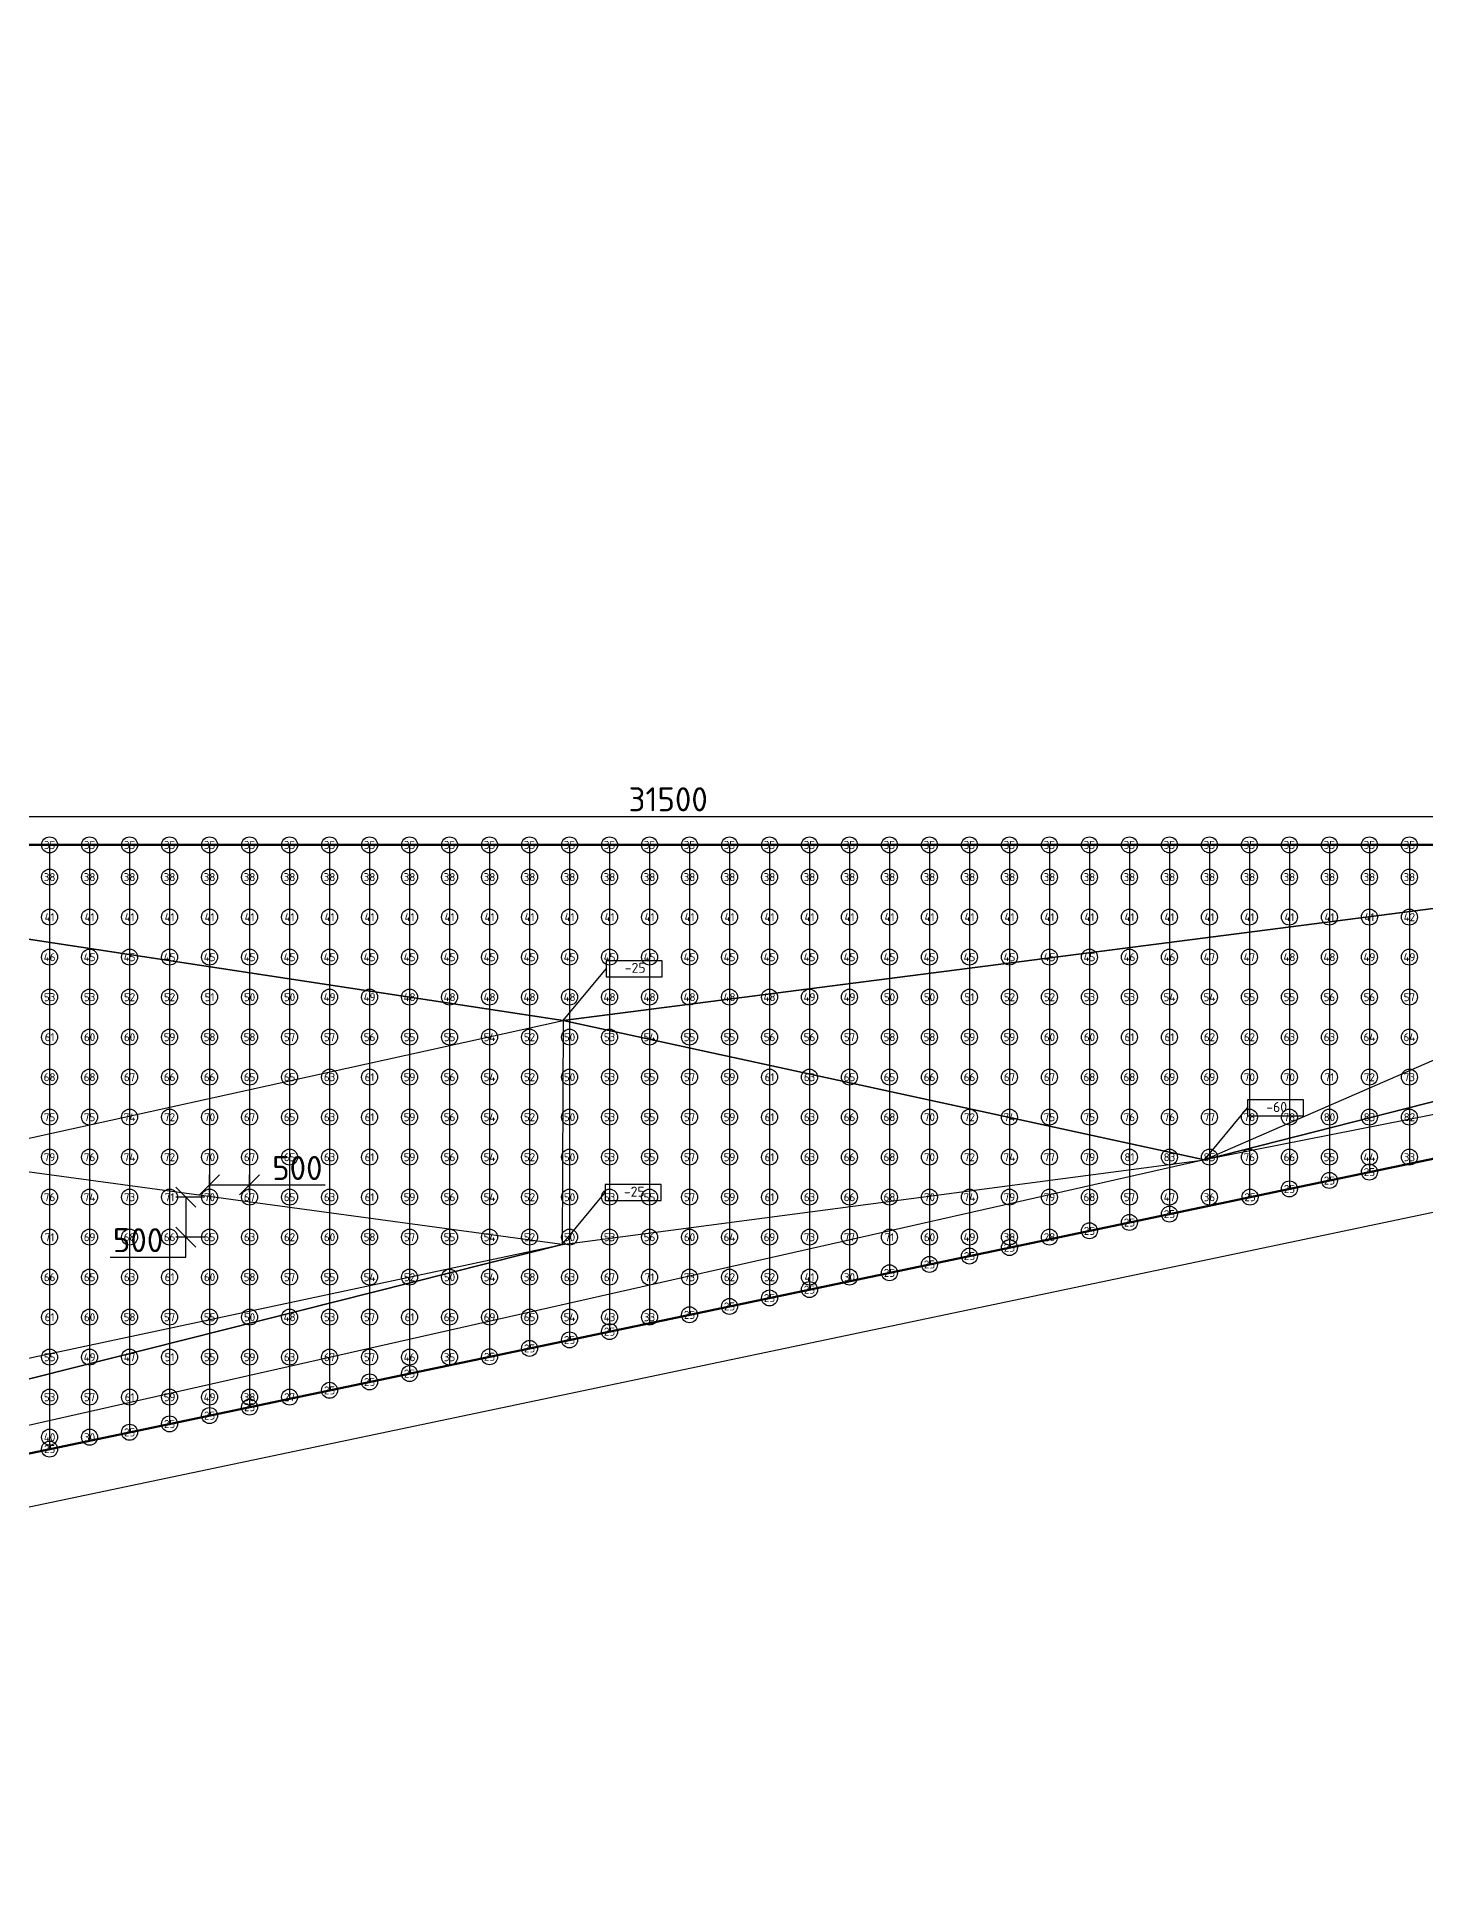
# Model space of a CAD drawing. Header units: millimetres. Extents: x 3543 to 412546, y -146359 to 38454.
# Drawn here: x 237701 to 255054, y -145965 to -122842 of the extents above; entities that cross this region are included whole.
import ezdxf
from ezdxf.enums import TextEntityAlignment as Align

# ---------------------------------------------------------------- set-up
doc = ezdxf.new("R2010")
doc.units = ezdxf.units.MM
doc.layers.add('контур', color=1, linetype='Continuous', lineweight=50)
doc.layers.add('размеры', color=7, linetype='Continuous', lineweight=5)
for name, color, linetype in [('линии_высот', 4, 'Continuous'), ('опоры_текстvb', 7, 'Continuous'), ('опорыvb', 7, 'Continuous'), ('сеткаvb', 8, 'Continuous')]:
    doc.layers.add(name, color=color, linetype=linetype)
doc.styles.add('isocpeur', font='isocpeur.ttf')
doc.dimstyles.new('ISO-25', dxfattribs={"dimtxt": 2.5, "dimasz": 2.5, "dimexe": 1.25, "dimexo": 0.625, "dimtad": 1, "dimdec": 0, "dimtxsty": 'isocpeur', "dimblk": 'OBLIQUE', "dimcen": 2.5, "dimadec": 0, "dimazin": 0, "dimtfac": 1, "dimtdec": 0, "dimtmove": 0, "dimatfit": 3, "dimfxl": 1, "dimarcsym": 0})

# ---------------------------------------------------------------- blocks, each defined once
blk = doc.blocks.new('otmetka_oporvb')
at = {"linetype": 'ByBlock', "lineweight": -2}
blk.add_hatch(color=0, dxfattribs=at).paths.add_polyline_path([(-38, -32, 1), (38, 32, 1)])
at = {"color": 0, "linetype": 'ByBlock', "lineweight": -2}
blk.add_line((0, 0), (2142, 2596), dxfattribs=at)
at = {"color": 0}
blk.add_lwpolyline([(2142, 2196), (4942, 2196), (4942, 2996), (2142, 2996)], close=True, dxfattribs=at)
at = {"color": 0, "linetype": 'ByBlock', "lineweight": -2, "style": 'isocpeur'}
blk.add_attdef('OTM', text='', height=500, dxfattribs=at).set_placement((3600, 2639), align=Align.MIDDLE_CENTER)
blk = doc.blocks.new('opor_symbPRO')
at = {"color": 0, "ltscale": 20}
blk.add_circle((0, 0), 100, dxfattribs=at)
at = {"layer": 'опоры_текстvb', "color": 0, "linetype": 'ByBlock', "lineweight": -2, "style": 'isocpeur'}
blk.add_attdef('COL', text='', height=100, dxfattribs=at).set_placement((0, -1), align=Align.MIDDLE_CENTER)
blk = doc.blocks.new('_OBLIQUE')
at = {"color": 0, "linetype": 'ByBlock'}
blk.add_line((-0.5, -0.5), (0.5, 0.5), dxfattribs=at)
blk = doc.blocks.new('*D51')
at = {"layer": 'Defpoints', "color": 0, "transparency": 16777216}
for p in [(261341, -132583), (229842, -132940), (261341, -132940)]:
    blk.add_point(p, dxfattribs=at)
at = {"layer": 'размеры', "color": 0, "lineweight": -2, "transparency": 16777216}
for p, q in [((229842, -132877), (229842, -132458)), ((261341, -132877), (261341, -132458)), ((229842, -132583), (261341, -132583))]:
    blk.add_line(p, q, dxfattribs=at)
at = {"layer": 'размеры', "color": 0, "lineweight": -2, "transparency": 16777216, "xscale": 250, "yscale": 250, "zscale": 250, "rotation": 180}
blk.add_blockref('_OBLIQUE', (229842, -132583), dxfattribs=at)
at = {"layer": 'размеры', "color": 0, "lineweight": -2, "transparency": 16777216, "xscale": 250, "yscale": 250, "zscale": 250}
blk.add_blockref('_OBLIQUE', (261341, -132583), dxfattribs=at)
at = {"layer": 'размеры', "color": 0, "transparency": 16777216, "insert": (245592, -132370), "char_height": 300, "attachment_point": 5, "style": 'isocpeur'}
blk.add_mtext('31500', dxfattribs=at)
blk = doc.blocks.new('*D49')
at = {"layer": 'Defpoints', "color": 0, "transparency": 16777216}
for p in [(299003, -127661), (215545, -145174), (215680, -145817)]:
    blk.add_point(p, dxfattribs=at)
at = {"layer": 'размеры', "color": 0, "lineweight": -2, "transparency": 16777216}
for p, q in [((299016, -127722), (299164, -128426)), ((299138, -128304), (215680, -145817)), ((215558, -145235), (215706, -145939))]:
    blk.add_line(p, q, dxfattribs=at)
at = {"layer": 'размеры', "color": 0, "lineweight": -2, "transparency": 16777216, "xscale": 250, "yscale": 250, "zscale": 250}
for p, rotation in [((299138, -128304), 11.85098422200823), ((215680, -145817), 191.8509842220083)]:
    blk.add_blockref('_OBLIQUE', p, dxfattribs=dict(at, rotation=rotation))
at = {"layer": 'размеры', "color": 0, "transparency": 16777216, "insert": (257365, -136852), "char_height": 300, "attachment_point": 5, "rotation": 11.851, "style": 'isocpeur'}
blk.add_mtext('85276', dxfattribs=at)
blk = doc.blocks.new('*D46')
at = {"layer": 'Defpoints', "color": 0, "transparency": 16777216}
for p in [(239859, -137342), (240359, -137190), (240359, -137342)]:
    blk.add_point(p, dxfattribs=at)
at = {"layer": 'размеры', "color": 0, "lineweight": -2, "transparency": 16777216}
for p, q in [((239859, -137280), (239859, -137065)), ((240359, -137280), (240359, -137065)), ((239859, -137190), (240359, -137190)), ((240359, -137190), (241304, -137190))]:
    blk.add_line(p, q, dxfattribs=at)
at = {"layer": 'размеры', "color": 0, "lineweight": -2, "transparency": 16777216, "xscale": 250, "yscale": 250, "zscale": 250, "rotation": 180}
blk.add_blockref('_OBLIQUE', (239859, -137190), dxfattribs=at)
at = {"layer": 'размеры', "color": 0, "lineweight": -2, "transparency": 16777216, "xscale": 250, "yscale": 250, "zscale": 250}
blk.add_blockref('_OBLIQUE', (240359, -137190), dxfattribs=at)
at = {"layer": 'размеры', "color": 0, "transparency": 16777216, "insert": (240956, -136978), "char_height": 300, "attachment_point": 5, "style": 'isocpeur'}
blk.add_mtext('500', dxfattribs=at)
blk = doc.blocks.new('*D47')
at = {"layer": 'Defpoints', "color": 0, "transparency": 16777216}
for p in [(239859, -137342), (239562, -137842), (239859, -137842)]:
    blk.add_point(p, dxfattribs=at)
at = {"layer": 'размеры', "color": 0, "lineweight": -2, "transparency": 16777216}
for p, q in [((239796, -137342), (239437, -137342)), ((239562, -137342), (239562, -137842)), ((239796, -137842), (239437, -137842)), ((239562, -138092), (239562, -137842)), ((238617, -138092), (239562, -138092))]:
    blk.add_line(p, q, dxfattribs=at)
at = {"layer": 'размеры', "color": 0, "lineweight": -2, "transparency": 16777216, "xscale": 250, "yscale": 250, "zscale": 250}
for p, rotation in [((239562, -137342), 90), ((239562, -137842), 270)]:
    blk.add_blockref('_OBLIQUE', p, dxfattribs=dict(at, rotation=rotation))
at = {"layer": 'размеры', "color": 0, "transparency": 16777216, "insert": (238965, -137880), "char_height": 300, "attachment_point": 5, "style": 'isocpeur'}
blk.add_mtext('500', dxfattribs=at)

msp = doc.modelspace()

# ---------------------------------------------------------------- linework, layer by layer
at = {"layer": 'контур', "linetype": 'Continuous'}
msp.add_lwpolyline([(215545, -145173.6), (210858.8, -122842.2), (229841.6, -122842.2), (229841.6, -132939.6), (261341.5, -132939.6), (261341.5, -122842.2), (299003.2, -122842.2), (299003.2, -127660.7)], close=True, dxfattribs=at)
at = {"layer": 'линии_высот'}
for points in [[(252298.9, -136875.6), (215545, -145173.6), (299003.2, -127660.7)], [(252298.9, -136875.6), (278805.8, -130132.2), (299003.2, -127660.7)], [(252298.9, -136875.6), (261341.5, -132939.6), (278805.8, -130132.2)], [(229841.6, -132939.6), (236407.9, -136868.8), (244279.5, -135135.9)], [(229841.6, -132939.6), (244279.5, -135135.9), (261341.5, -132939.6)], [(244279.5, -135135.9), (252298.9, -136875.6), (261341.5, -132939.6)], [(236407.9, -136868.8), (244279.5, -135135.9), (244268.4, -137933.7)], [(252298.9, -136875.6), (244279.5, -135135.9), (244268.4, -137933.7)], [(244268.4, -137933.7), (252298.9, -136875.6), (215545, -145173.6)], [(244268.4, -137933.7), (236407.9, -136868.8), (230076.7, -140954.3)], [(215545, -145173.6), (230076.7, -140954.3), (244268.4, -137933.7)]]:
    msp.add_lwpolyline(points, close=True, dxfattribs=at)
at = {"layer": 'сеткаvb'}
for p, q in [((237858.8, -132939.6), (237858.8, -140491.2)), ((238358.8, -132939.6), (238358.8, -140386.3)), ((238858.8, -132939.6), (238858.8, -140281.4)), ((239358.8, -132939.6), (239358.8, -140176.5)), ((239858.8, -132939.6), (239858.8, -140071.6)), ((240358.8, -132939.6), (240358.8, -139966.6)), ((240858.8, -132939.6), (240858.8, -139861.7)), ((241358.8, -132939.6), (241358.8, -139756.8)), ((241858.8, -132939.6), (241858.8, -139651.9)), ((242358.8, -132939.6), (242358.8, -139547)), ((242858.8, -132939.6), (242858.8, -139442)), ((243358.8, -132939.6), (243358.8, -139337.1)), ((243858.8, -132939.6), (243858.8, -139232.2)), ((244358.8, -132939.6), (244358.8, -139127.3)), ((244858.8, -132939.6), (244858.8, -139022.4)), ((245358.8, -132939.6), (245358.8, -138917.4)), ((245858.8, -132939.6), (245858.8, -138812.5)), ((246358.8, -132939.6), (246358.8, -138707.6)), ((246858.8, -132939.6), (246858.8, -138602.7)), ((247358.8, -132939.6), (247358.8, -138497.8)), ((247858.8, -132939.6), (247858.8, -138392.8)), ((248358.8, -132939.6), (248358.8, -138287.9)), ((248858.8, -132939.6), (248858.8, -138183)), ((249358.8, -132939.6), (249358.8, -138078.1)), ((249858.8, -132939.6), (249858.8, -137973.2)), ((250358.8, -132939.6), (250358.8, -137868.2)), ((250858.8, -132939.6), (250858.8, -137763.3)), ((251358.8, -132939.6), (251358.8, -137658.4)), ((251858.8, -132939.6), (251858.8, -137553.5)), ((252358.8, -132939.6), (252358.8, -137448.6)), ((252858.8, -132939.6), (252858.8, -137343.6)), ((253358.8, -132939.6), (253358.8, -137238.7)), ((253858.8, -132939.6), (253858.8, -137133.8)), ((254358.8, -132939.6), (254358.8, -137028.9)), ((254858.8, -132939.6), (254858.8, -136924))]:
    msp.add_line(p, q, dxfattribs=at)

# ---------------------------------------------------------------- block references
at = {"xscale": 0.25, "yscale": 0.25, "zscale": 0.25}
for p, values in [((244279.5, -135135.9), {'OTM': '-25'}), ((252298.9, -136875.6), {'OTM': '-60'}), ((244268.4, -137933.7), {'OTM': '-25'})]:
    msp.add_blockref('otmetka_oporvb', p, dxfattribs=at).add_auto_attribs(values)
at = {"layer": 'опорыvb', "color": 92}
for p, values in [((237858.8, -132939.6), {'COL': '35'}), ((238358.8, -132939.6), {'COL': '35'}), ((238858.8, -132939.6), {'COL': '35'}), ((239358.8, -132939.6), {'COL': '35'}), ((239858.8, -132939.6), {'COL': '35'}), ((240358.8, -132939.6), {'COL': '35'}), ((240858.8, -132939.6), {'COL': '35'}), ((241358.8, -132939.6), {'COL': '35'}), ((241858.8, -132939.6), {'COL': '35'}), ((242358.8, -132939.6), {'COL': '35'}), ((242858.8, -132939.6), {'COL': '35'}), ((243358.8, -132939.6), {'COL': '35'}), ((243858.8, -132939.6), {'COL': '35'}), ((244358.8, -132939.6), {'COL': '35'}), ((244858.8, -132939.6), {'COL': '35'}), ((245358.8, -132939.6), {'COL': '35'}), ((245858.8, -132939.6), {'COL': '35'}), ((246358.8, -132939.6), {'COL': '35'}), ((246858.8, -132939.6), {'COL': '35'}), ((247358.8, -132939.6), {'COL': '35'}), ((247858.8, -132939.6), {'COL': '35'}), ((248358.8, -132939.6), {'COL': '35'}), ((248858.8, -132939.6), {'COL': '35'}), ((249358.8, -132939.6), {'COL': '35'}), ((249858.8, -132939.6), {'COL': '35'}), ((250358.8, -132939.6), {'COL': '35'}), ((250858.8, -132939.6), {'COL': '35'}), ((251358.8, -132939.6), {'COL': '35'}), ((251858.8, -132939.6), {'COL': '35'}), ((252358.8, -132939.6), {'COL': '35'}), ((252858.8, -132939.6), {'COL': '35'}), ((253358.8, -132939.6), {'COL': '35'}), ((253858.8, -132939.6), {'COL': '35'}), ((254358.8, -132939.6), {'COL': '35'}), ((254858.8, -132939.6), {'COL': '35'}), ((237858.8, -133342.2), {'COL': '38'}), ((238358.8, -133342.2), {'COL': '38'}), ((238858.8, -133342.2), {'COL': '38'}), ((239358.8, -133342.2), {'COL': '38'}), ((239858.8, -133342.2), {'COL': '38'}), ((240358.8, -133342.2), {'COL': '38'}), ((240858.8, -133342.2), {'COL': '38'}), ((241358.8, -133342.2), {'COL': '38'}), ((241858.8, -133342.2), {'COL': '38'}), ((242358.8, -133342.2), {'COL': '38'}), ((242858.8, -133342.2), {'COL': '38'}), ((243358.8, -133342.2), {'COL': '38'}), ((243858.8, -133342.2), {'COL': '38'}), ((244358.8, -133342.2), {'COL': '38'}), ((244858.8, -133342.2), {'COL': '38'}), ((245358.8, -133342.2), {'COL': '38'}), ((245858.8, -133342.2), {'COL': '38'}), ((246358.8, -133342.2), {'COL': '38'}), ((246858.8, -133342.2), {'COL': '38'}), ((247358.8, -133342.2), {'COL': '38'}), ((247858.8, -133342.2), {'COL': '38'}), ((248358.8, -133342.2), {'COL': '38'}), ((248858.8, -133342.2), {'COL': '38'}), ((249358.8, -133342.2), {'COL': '38'}), ((249858.8, -133342.2), {'COL': '38'}), ((250358.8, -133342.2), {'COL': '38'}), ((250858.8, -133342.2), {'COL': '38'}), ((251358.8, -133342.2), {'COL': '38'}), ((251858.8, -133342.2), {'COL': '38'}), ((252358.8, -133342.2), {'COL': '38'}), ((252858.8, -133342.2), {'COL': '38'}), ((253358.8, -133342.2), {'COL': '38'}), ((253858.8, -133342.2), {'COL': '38'}), ((254358.8, -133342.2), {'COL': '38'}), ((254858.8, -133342.2), {'COL': '38'}), ((237858.8, -133842.2), {'COL': '41'}), ((238358.8, -133842.2), {'COL': '41'}), ((238858.8, -133842.2), {'COL': '41'}), ((239358.8, -133842.2), {'COL': '41'}), ((239858.8, -133842.2), {'COL': '41'}), ((240358.8, -133842.2), {'COL': '41'}), ((240858.8, -133842.2), {'COL': '41'}), ((241358.8, -133842.2), {'COL': '41'}), ((241858.8, -133842.2), {'COL': '41'}), ((242358.8, -133842.2), {'COL': '41'}), ((242858.8, -133842.2), {'COL': '41'}), ((243358.8, -133842.2), {'COL': '41'}), ((243858.8, -133842.2), {'COL': '41'}), ((244358.8, -133842.2), {'COL': '41'}), ((244858.8, -133842.2), {'COL': '41'}), ((245358.8, -133842.2), {'COL': '41'}), ((245858.8, -133842.2), {'COL': '41'}), ((246358.8, -133842.2), {'COL': '41'}), ((246858.8, -133842.2), {'COL': '41'}), ((247358.8, -133842.2), {'COL': '41'}), ((247858.8, -133842.2), {'COL': '41'}), ((248358.8, -133842.2), {'COL': '41'}), ((248858.8, -133842.2), {'COL': '41'}), ((249358.8, -133842.2), {'COL': '41'}), ((249858.8, -133842.2), {'COL': '41'}), ((250358.8, -133842.2), {'COL': '41'}), ((250858.8, -133842.2), {'COL': '41'}), ((251358.8, -133842.2), {'COL': '41'}), ((251858.8, -133842.2), {'COL': '41'}), ((252358.8, -133842.2), {'COL': '41'}), ((252858.8, -133842.2), {'COL': '41'}), ((253358.8, -133842.2), {'COL': '41'}), ((253858.8, -133842.2), {'COL': '41'}), ((254358.8, -133842.2), {'COL': '41'}), ((254858.8, -133842.2), {'COL': '42'}), ((237858.8, -134342.2), {'COL': '46'}), ((238358.8, -134342.2), {'COL': '45'}), ((238858.8, -134342.2), {'COL': '45'}), ((239358.8, -134342.2), {'COL': '45'}), ((239858.8, -134342.2), {'COL': '45'}), ((240358.8, -134342.2), {'COL': '45'}), ((240858.8, -134342.2), {'COL': '45'}), ((241358.8, -134342.2), {'COL': '45'}), ((241858.8, -134342.2), {'COL': '45'}), ((242358.8, -134342.2), {'COL': '45'}), ((242858.8, -134342.2), {'COL': '45'}), ((243358.8, -134342.2), {'COL': '45'}), ((243858.8, -134342.2), {'COL': '45'}), ((244358.8, -134342.2), {'COL': '45'}), ((244858.8, -134342.2), {'COL': '45'}), ((245358.8, -134342.2), {'COL': '45'}), ((245858.8, -134342.2), {'COL': '45'}), ((246358.8, -134342.2), {'COL': '45'}), ((246858.8, -134342.2), {'COL': '45'}), ((247358.8, -134342.2), {'COL': '45'}), ((247858.8, -134342.2), {'COL': '45'}), ((248358.8, -134342.2), {'COL': '45'}), ((248858.8, -134342.2), {'COL': '45'}), ((249358.8, -134342.2), {'COL': '45'}), ((249858.8, -134342.2), {'COL': '45'}), ((250358.8, -134342.2), {'COL': '45'}), ((250858.8, -134342.2), {'COL': '45'}), ((251358.8, -134342.2), {'COL': '46'}), ((251858.8, -134342.2), {'COL': '46'}), ((252358.8, -134342.2), {'COL': '47'}), ((252858.8, -134342.2), {'COL': '47'}), ((253358.8, -134342.2), {'COL': '48'}), ((253858.8, -134342.2), {'COL': '48'}), ((254358.8, -134342.2), {'COL': '49'}), ((254858.8, -134342.2), {'COL': '49'}), ((241358.8, -134842.2), {'COL': '49'}), ((241858.8, -134842.2), {'COL': '49'}), ((242358.8, -134842.2), {'COL': '48'}), ((242858.8, -134842.2), {'COL': '48'}), ((243358.8, -134842.2), {'COL': '48'}), ((243858.8, -134842.2), {'COL': '48'}), ((244358.8, -134842.2), {'COL': '48'}), ((244858.8, -134842.2), {'COL': '48'}), ((245358.8, -134842.2), {'COL': '48'}), ((245858.8, -134842.2), {'COL': '48'}), ((246358.8, -134842.2), {'COL': '48'}), ((246858.8, -134842.2), {'COL': '48'}), ((247358.8, -134842.2), {'COL': '49'}), ((247858.8, -134842.2), {'COL': '49'}), ((254358.8, -136842.2), {'COL': '44'}), ((251858.8, -137342.2), {'COL': '47'}), ((252358.8, -137342.2), {'COL': '36'}), ((249358.8, -137842.2), {'COL': '49'}), ((249858.8, -137842.2), {'COL': '38'}), ((247358.8, -138342.2), {'COL': '41'}), ((240858.8, -138842.2), {'COL': '48'}), ((244858.8, -138842.2), {'COL': '43'}), ((238358.8, -139342.2), {'COL': '49'}), ((238858.8, -139342.2), {'COL': '47'}), ((242358.8, -139342.2), {'COL': '46'}), ((242858.8, -139342.2), {'COL': '35'}), ((239858.8, -139842.2), {'COL': '49'}), ((240358.8, -139842.2), {'COL': '38'}), ((237858.8, -140342.2), {'COL': '40'})]:
    msp.add_blockref('opor_symbPRO', p, dxfattribs=at).add_auto_attribs(values)
at = {"layer": 'опорыvb', "color": 131}
for p, values in [((237858.8, -134842.2), {'COL': '53'}), ((238358.8, -134842.2), {'COL': '53'}), ((238858.8, -134842.2), {'COL': '52'}), ((239358.8, -134842.2), {'COL': '52'}), ((239858.8, -134842.2), {'COL': '51'}), ((240358.8, -134842.2), {'COL': '50'}), ((240858.8, -134842.2), {'COL': '50'}), ((248358.8, -134842.2), {'COL': '50'}), ((248858.8, -134842.2), {'COL': '50'}), ((249358.8, -134842.2), {'COL': '51'}), ((249858.8, -134842.2), {'COL': '52'}), ((250358.8, -134842.2), {'COL': '52'}), ((250858.8, -134842.2), {'COL': '53'}), ((251358.8, -134842.2), {'COL': '53'}), ((251858.8, -134842.2), {'COL': '54'}), ((252358.8, -134842.2), {'COL': '54'}), ((252858.8, -134842.2), {'COL': '55'}), ((253358.8, -134842.2), {'COL': '55'}), ((253858.8, -134842.2), {'COL': '56'}), ((254358.8, -134842.2), {'COL': '56'}), ((254858.8, -134842.2), {'COL': '57'}), ((237858.8, -135342.2), {'COL': '61'}), ((238358.8, -135342.2), {'COL': '60'}), ((238858.8, -135342.2), {'COL': '60'}), ((239358.8, -135342.2), {'COL': '59'}), ((239858.8, -135342.2), {'COL': '58'}), ((240358.8, -135342.2), {'COL': '58'}), ((240858.8, -135342.2), {'COL': '57'}), ((241358.8, -135342.2), {'COL': '57'}), ((241858.8, -135342.2), {'COL': '56'}), ((242358.8, -135342.2), {'COL': '55'}), ((242858.8, -135342.2), {'COL': '55'}), ((243358.8, -135342.2), {'COL': '54'}), ((243858.8, -135342.2), {'COL': '52'}), ((244358.8, -135342.2), {'COL': '50'}), ((244858.8, -135342.2), {'COL': '53'}), ((245358.8, -135342.2), {'COL': '54'}), ((245858.8, -135342.2), {'COL': '55'}), ((246358.8, -135342.2), {'COL': '55'}), ((246858.8, -135342.2), {'COL': '56'}), ((247358.8, -135342.2), {'COL': '56'}), ((247858.8, -135342.2), {'COL': '57'}), ((248358.8, -135342.2), {'COL': '58'}), ((248858.8, -135342.2), {'COL': '58'}), ((249358.8, -135342.2), {'COL': '59'}), ((249858.8, -135342.2), {'COL': '59'}), ((250358.8, -135342.2), {'COL': '60'}), ((250858.8, -135342.2), {'COL': '60'}), ((251358.8, -135342.2), {'COL': '61'}), ((251858.8, -135342.2), {'COL': '61'}), ((252358.8, -135342.2), {'COL': '62'}), ((252858.8, -135342.2), {'COL': '62'}), ((253358.8, -135342.2), {'COL': '63'}), ((253858.8, -135342.2), {'COL': '63'}), ((254358.8, -135342.2), {'COL': '64'}), ((254858.8, -135342.2), {'COL': '64'}), ((237858.8, -135842.2), {'COL': '68'}), ((238358.8, -135842.2), {'COL': '68'}), ((238858.8, -135842.2), {'COL': '67'}), ((239358.8, -135842.2), {'COL': '66'}), ((239858.8, -135842.2), {'COL': '66'}), ((240358.8, -135842.2), {'COL': '65'}), ((240858.8, -135842.2), {'COL': '65'}), ((241358.8, -135842.2), {'COL': '63'}), ((241858.8, -135842.2), {'COL': '61'}), ((242358.8, -135842.2), {'COL': '59'}), ((242858.8, -135842.2), {'COL': '56'}), ((243358.8, -135842.2), {'COL': '54'}), ((243858.8, -135842.2), {'COL': '52'}), ((244358.8, -135842.2), {'COL': '50'}), ((244858.8, -135842.2), {'COL': '53'}), ((245358.8, -135842.2), {'COL': '55'}), ((245858.8, -135842.2), {'COL': '57'}), ((246358.8, -135842.2), {'COL': '59'}), ((246858.8, -135842.2), {'COL': '61'}), ((247358.8, -135842.2), {'COL': '63'}), ((247858.8, -135842.2), {'COL': '65'}), ((248358.8, -135842.2), {'COL': '65'}), ((248858.8, -135842.2), {'COL': '66'}), ((249358.8, -135842.2), {'COL': '66'}), ((249858.8, -135842.2), {'COL': '67'}), ((250358.8, -135842.2), {'COL': '67'}), ((250858.8, -135842.2), {'COL': '68'}), ((251358.8, -135842.2), {'COL': '68'}), ((251858.8, -135842.2), {'COL': '69'}), ((252358.8, -135842.2), {'COL': '69'}), ((252858.8, -135842.2), {'COL': '70'}), ((253358.8, -135842.2), {'COL': '70'}), ((253858.8, -135842.2), {'COL': '71'}), ((254358.8, -135842.2), {'COL': '72'}), ((254858.8, -135842.2), {'COL': '73'}), ((237858.8, -136342.2), {'COL': '75'}), ((238358.8, -136342.2), {'COL': '75'}), ((238858.8, -136342.2), {'COL': '74'}), ((239358.8, -136342.2), {'COL': '72'}), ((239858.8, -136342.2), {'COL': '70'}), ((240358.8, -136342.2), {'COL': '67'}), ((240858.8, -136342.2), {'COL': '65'}), ((241358.8, -136342.2), {'COL': '63'}), ((241858.8, -136342.2), {'COL': '61'}), ((242358.8, -136342.2), {'COL': '59'}), ((242858.8, -136342.2), {'COL': '56'}), ((243358.8, -136342.2), {'COL': '54'}), ((243858.8, -136342.2), {'COL': '52'}), ((244358.8, -136342.2), {'COL': '50'}), ((244858.8, -136342.2), {'COL': '53'}), ((245358.8, -136342.2), {'COL': '55'}), ((245858.8, -136342.2), {'COL': '57'}), ((246358.8, -136342.2), {'COL': '59'}), ((246858.8, -136342.2), {'COL': '61'}), ((247358.8, -136342.2), {'COL': '63'}), ((247858.8, -136342.2), {'COL': '66'}), ((248358.8, -136342.2), {'COL': '68'}), ((248858.8, -136342.2), {'COL': '70'}), ((249358.8, -136342.2), {'COL': '72'}), ((249858.8, -136342.2), {'COL': '74'}), ((250358.8, -136342.2), {'COL': '75'}), ((250858.8, -136342.2), {'COL': '75'}), ((251358.8, -136342.2), {'COL': '76'}), ((251858.8, -136342.2), {'COL': '76'}), ((252358.8, -136342.2), {'COL': '77'}), ((252858.8, -136342.2), {'COL': '78'}), ((253358.8, -136342.2), {'COL': '78'}), ((237858.8, -136842.2), {'COL': '79'}), ((238358.8, -136842.2), {'COL': '76'}), ((238858.8, -136842.2), {'COL': '74'}), ((239358.8, -136842.2), {'COL': '72'}), ((239858.8, -136842.2), {'COL': '70'}), ((240358.8, -136842.2), {'COL': '67'}), ((240858.8, -136842.2), {'COL': '65'}), ((241358.8, -136842.2), {'COL': '63'}), ((241858.8, -136842.2), {'COL': '61'}), ((242358.8, -136842.2), {'COL': '59'}), ((242858.8, -136842.2), {'COL': '56'}), ((243358.8, -136842.2), {'COL': '54'}), ((243858.8, -136842.2), {'COL': '52'}), ((244358.8, -136842.2), {'COL': '50'}), ((244858.8, -136842.2), {'COL': '53'}), ((245358.8, -136842.2), {'COL': '55'}), ((245858.8, -136842.2), {'COL': '57'}), ((246358.8, -136842.2), {'COL': '59'}), ((246858.8, -136842.2), {'COL': '61'}), ((247358.8, -136842.2), {'COL': '63'}), ((247858.8, -136842.2), {'COL': '66'}), ((248358.8, -136842.2), {'COL': '68'}), ((248858.8, -136842.2), {'COL': '70'}), ((249358.8, -136842.2), {'COL': '72'}), ((249858.8, -136842.2), {'COL': '74'}), ((250358.8, -136842.2), {'COL': '77'}), ((250858.8, -136842.2), {'COL': '79'}), ((252858.8, -136842.2), {'COL': '76'}), ((253358.8, -136842.2), {'COL': '66'}), ((253858.8, -136842.2), {'COL': '55'}), ((237858.8, -137342.2), {'COL': '76'}), ((238358.8, -137342.2), {'COL': '74'}), ((238858.8, -137342.2), {'COL': '73'}), ((239358.8, -137342.2), {'COL': '71'}), ((239858.8, -137342.2), {'COL': '70'}), ((240358.8, -137342.2), {'COL': '67'}), ((240858.8, -137342.2), {'COL': '65'}), ((241358.8, -137342.2), {'COL': '63'}), ((241858.8, -137342.2), {'COL': '61'}), ((242358.8, -137342.2), {'COL': '59'}), ((242858.8, -137342.2), {'COL': '56'}), ((243358.8, -137342.2), {'COL': '54'}), ((243858.8, -137342.2), {'COL': '52'}), ((244358.8, -137342.2), {'COL': '50'}), ((244858.8, -137342.2), {'COL': '53'}), ((245358.8, -137342.2), {'COL': '55'}), ((245858.8, -137342.2), {'COL': '57'}), ((246358.8, -137342.2), {'COL': '59'}), ((246858.8, -137342.2), {'COL': '61'}), ((247358.8, -137342.2), {'COL': '63'}), ((247858.8, -137342.2), {'COL': '66'}), ((248358.8, -137342.2), {'COL': '68'}), ((248858.8, -137342.2), {'COL': '70'}), ((249358.8, -137342.2), {'COL': '74'}), ((249858.8, -137342.2), {'COL': '79'}), ((250358.8, -137342.2), {'COL': '79'}), ((250858.8, -137342.2), {'COL': '68'}), ((251358.8, -137342.2), {'COL': '57'}), ((237858.8, -137842.2), {'COL': '71'}), ((238358.8, -137842.2), {'COL': '69'}), ((238858.8, -137842.2), {'COL': '68'}), ((239358.8, -137842.2), {'COL': '66'}), ((239858.8, -137842.2), {'COL': '65'}), ((240358.8, -137842.2), {'COL': '63'}), ((240858.8, -137842.2), {'COL': '62'}), ((241358.8, -137842.2), {'COL': '60'}), ((241858.8, -137842.2), {'COL': '58'}), ((242358.8, -137842.2), {'COL': '57'}), ((242858.8, -137842.2), {'COL': '55'}), ((243358.8, -137842.2), {'COL': '54'}), ((243858.8, -137842.2), {'COL': '52'}), ((244358.8, -137842.2), {'COL': '50'}), ((244858.8, -137842.2), {'COL': '53'}), ((245358.8, -137842.2), {'COL': '56'}), ((245858.8, -137842.2), {'COL': '60'}), ((246358.8, -137842.2), {'COL': '64'}), ((246858.8, -137842.2), {'COL': '69'}), ((247358.8, -137842.2), {'COL': '73'}), ((247858.8, -137842.2), {'COL': '77'}), ((248358.8, -137842.2), {'COL': '71'}), ((248858.8, -137842.2), {'COL': '60'}), ((237858.8, -138342.2), {'COL': '66'}), ((238358.8, -138342.2), {'COL': '65'}), ((238858.8, -138342.2), {'COL': '63'}), ((239358.8, -138342.2), {'COL': '61'}), ((239858.8, -138342.2), {'COL': '60'}), ((240358.8, -138342.2), {'COL': '58'}), ((240858.8, -138342.2), {'COL': '57'}), ((241358.8, -138342.2), {'COL': '55'}), ((241858.8, -138342.2), {'COL': '54'}), ((242358.8, -138342.2), {'COL': '52'}), ((242858.8, -138342.2), {'COL': '50'}), ((243358.8, -138342.2), {'COL': '54'}), ((243858.8, -138342.2), {'COL': '58'}), ((244358.8, -138342.2), {'COL': '63'}), ((244858.8, -138342.2), {'COL': '67'}), ((245358.8, -138342.2), {'COL': '71'}), ((245858.8, -138342.2), {'COL': '73'}), ((246358.8, -138342.2), {'COL': '62'}), ((246858.8, -138342.2), {'COL': '52'}), ((237858.8, -138842.2), {'COL': '61'}), ((238358.8, -138842.2), {'COL': '60'}), ((238858.8, -138842.2), {'COL': '58'}), ((239358.8, -138842.2), {'COL': '57'}), ((239858.8, -138842.2), {'COL': '55'}), ((240358.8, -138842.2), {'COL': '50'}), ((241358.8, -138842.2), {'COL': '53'}), ((241858.8, -138842.2), {'COL': '57'}), ((242358.8, -138842.2), {'COL': '61'}), ((242858.8, -138842.2), {'COL': '65'}), ((243358.8, -138842.2), {'COL': '69'}), ((243858.8, -138842.2), {'COL': '65'}), ((244358.8, -138842.2), {'COL': '54'}), ((237858.8, -139342.2), {'COL': '55'}), ((239358.8, -139342.2), {'COL': '51'}), ((239858.8, -139342.2), {'COL': '55'}), ((240358.8, -139342.2), {'COL': '59'}), ((240858.8, -139342.2), {'COL': '63'}), ((241358.8, -139342.2), {'COL': '67'}), ((241858.8, -139342.2), {'COL': '57'}), ((237858.8, -139842.2), {'COL': '53'}), ((238358.8, -139842.2), {'COL': '57'}), ((238858.8, -139842.2), {'COL': '61'}), ((239358.8, -139842.2), {'COL': '59'})]:
    msp.add_blockref('opor_symbPRO', p, dxfattribs=at).add_auto_attribs(values)
at = {"layer": 'опорыvb', "color": 30}
for p, values in [((253858.8, -136342.2), {'COL': '80'}), ((254358.8, -136342.2), {'COL': '83'}), ((254858.8, -136342.2), {'COL': '82'}), ((251358.8, -136842.2), {'COL': '81'}), ((251858.8, -136842.2), {'COL': '83'}), ((252358.8, -136842.2), {'COL': '85'})]:
    msp.add_blockref('opor_symbPRO', p, dxfattribs=at).add_auto_attribs(values)
at = {"layer": 'опорыvb', "color": 1}
for p, values in [((254858.8, -136842.2), {'COL': '33'}), ((253858.8, -137133.8), {'COL': '25'}), ((254358.8, -137028.9), {'COL': '25'}), ((252865.8, -137342.2), {'COL': '25'}), ((253358.8, -137238.7), {'COL': '25'}), ((251358.8, -137658.4), {'COL': '25'}), ((251858.8, -137553.5), {'COL': '25'}), ((250358.8, -137842.2), {'COL': '28'}), ((250858.8, -137763.3), {'COL': '25'}), ((249358.8, -138078.1), {'COL': '25'}), ((249858.8, -137973.2), {'COL': '25'}), ((247858.8, -138342.2), {'COL': '30'}), ((248358.8, -138287.9), {'COL': '25'}), ((248858.8, -138183), {'COL': '25'}), ((246858.8, -138602.7), {'COL': '25'}), ((247358.8, -138497.8), {'COL': '25'}), ((245858.8, -138812.5), {'COL': '25'}), ((246358.8, -138707.6), {'COL': '25'}), ((244858.8, -139022.4), {'COL': '25'}), ((245358.8, -138842.2), {'COL': '33'}), ((243858.8, -139232.2), {'COL': '25'}), ((244358.8, -139127.3), {'COL': '25'}), ((243358.8, -139337.1), {'COL': '25'}), ((241358.8, -139756.8), {'COL': '25'}), ((241858.8, -139651.9), {'COL': '25'}), ((242358.8, -139547), {'COL': '25'}), ((240358.8, -139966.6), {'COL': '25'}), ((240858.8, -139842.2), {'COL': '27'}), ((239358.8, -140176.5), {'COL': '25'}), ((239858.8, -140071.6), {'COL': '25'}), ((238358.8, -140342.2), {'COL': '30'}), ((238858.8, -140281.4), {'COL': '25'}), ((237858.8, -140491.2), {'COL': '25'})]:
    msp.add_blockref('opor_symbPRO', p, dxfattribs=at).add_auto_attribs(values)

# ---------------------------------------------------------------- dimensions: what is measured, and where the dimension line sits
at = {"layer": 'размеры'}
dim = msp.add_aligned_dim(p1=(299003.2, -127660.7), p2=(215545, -145173.6), distance=657, dimstyle='ISO-25', dxfattribs=at)
dim.commit()
dim.dimension.update_dxf_attribs({"geometry": '*D49', "text_midpoint": (257365.4, -136852.1)})
dim = msp.add_linear_dim(base=(261341.5, -132582.8), p1=(229841.6, -132939.6), p2=(261341.5, -132939.6), dimstyle='ISO-25', dxfattribs=at)
dim.commit()
dim.dimension.update_dxf_attribs({"geometry": '*D51', "text_midpoint": (245591.5, -132370.3)})
dim = msp.add_linear_dim(base=(240358.8, -137190), p1=(239858.8, -137342.2), p2=(240358.8, -137342.2), dimstyle='ISO-25', dxfattribs=at)
dim.commit()
dim.dimension.update_dxf_attribs({"geometry": '*D46', "text_midpoint": (240956.3, -137190), "dimtype": 160})
dim = msp.add_linear_dim(base=(239562.5, -137842.2), p1=(239858.8, -137342.2), p2=(239858.8, -137842.2), angle=90, dimstyle='ISO-25', override={"dimtmove": 1}, dxfattribs=at)
dim.commit()
dim.dimension.update_dxf_attribs({"geometry": '*D47', "text_midpoint": (239101.7, -137958.4), "dimtype": 160})

doc.saveas('drawing.dxf')
